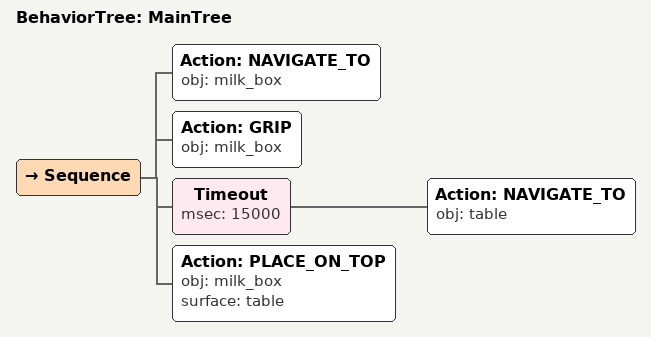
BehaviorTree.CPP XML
<root main_tree_to_execute="MainTree">
  <BehaviorTree ID="MainTree">
    <Sequence>
      <!-- Navigate to milk_box -->
      <Action ID="NAVIGATE_TO" obj="milk_box" />
      <!-- Grip milk_box -->
      <Action ID="GRIP" obj="milk_box" />
      <!-- Timeout: NAVIGATE_TO table within 15s -->
      <Timeout msec="15000">
        <!-- Navigate to table -->
        <Action ID="NAVIGATE_TO" obj="table" />
      </Timeout>
      <!-- Place on table -->
      <Action ID="PLACE_ON_TOP" obj="milk_box" surface="table" />
    </Sequence>
  </BehaviorTree>
</root>
